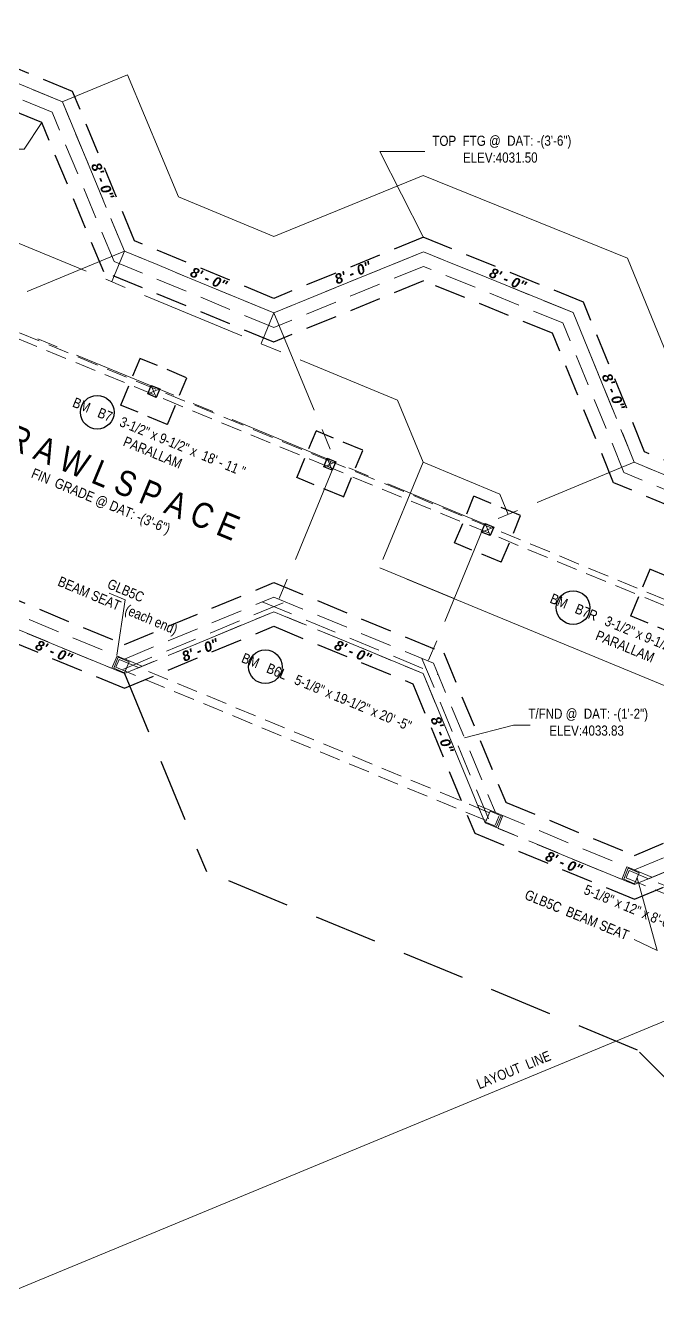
# Model space of a CAD drawing. Header units: inches. Extents: x 913 to 4010, y 85 to 6286.
# Drawn here: x 2229 to 2604, y 5319 to 6077 of the extents above; entities that cross this region are included whole.
import ezdxf

# ---------------------------------------------------------------- set-up
doc = ezdxf.new("R2010")
doc.units = ezdxf.units.IN
doc.header["$MEASUREMENT"] = 0
doc.linetypes.add('CENTER', pattern=[2, 1.25, -0.25, 0.25, -0.25])
doc.linetypes.add('HIDDEN', pattern=[0.375, 0.25, -0.125])
for name, color, linetype, lineweight in [('BALCONY', 7, 'Continuous', 9), ('BEAMS TEXT', 3, 'Continuous', 20), ('CONCRETE', 7, 'Continuous', 20), ('FLOOR BEAMS', 3, 'HIDDEN', 20), ('FOOTING', 7, 'HIDDEN', 30), ('FOOTING TEXT', 7, 'Continuous', 9), ('FOUNDATION', 7, 'HIDDEN', 20), ('FOUNDATION TEXT', 7, 'Continuous', 9), ('GRID', 1, 'CENTER', 20), ('LAYOUT', 6, 'Continuous', 9), ('WALL FRAMING', 7, 'Continuous', 30)]:
    doc.layers.add(name, color=color, linetype=linetype, lineweight=lineweight)
doc.styles.add('ARCHENT', font='technical.ttf', dxfattribs={"height": 6})
doc.styles.add('ARCHENTLTD', font='technical.ttf', dxfattribs={"height": 0.1875})
doc.dimstyles.new('ARCHENTLTD', dxfattribs={"dimscale": 0.05, "dimtxt": 0.1875, "dimasz": 3, "dimexe": 9, "dimexo": 1, "dimgap": 2.5, "dimtad": 0, "dimdec": 1, "dimzin": 1, "dimdsep": 46, "dimlunit": 4, "dimtxsty": 'ARCHENTLTD', "dimblk": 'ARCHTICK', "dimcen": 6, "dimclrd": 256, "dimclre": 256, "dimclrt": 256, "dimaunit": 1, "dimadec": 0, "dimazin": 0, "dimtfac": 1, "dimtdec": 1, "dimtofl": 0, "dimtmove": 1, "dimatfit": 3, "dimldrblk": 'ARCHTICK', "dimfxl": 1, "dimfrac": 2, "dimtolj": 1, "dimtzin": 0, "dimlwd": 9, "dimlwe": 9, "dimarcsym": 0})

# ---------------------------------------------------------------- blocks, each defined once
blk = doc.blocks.new('_ArchTick')
at = {"color": 0, "linetype": 'ByBlock', "const_width": 0.15}
blk.add_lwpolyline([(-0.5, -0.5), (0.5, 0.5)], dxfattribs=at)

msp = doc.modelspace()

# ---------------------------------------------------------------- linework, layer by layer
at = {"layer": 'BALCONY', "color": 3, "linetype": 'HIDDEN', "lineweight": 25, "ltscale": 150}
for p, q in [((2287.87, 5692.18), (2336.53, 5574.64)), ((2592.48, 5468.7), (2336.52, 5574.64)), ((2739.68, 5321.64), (2592.48, 5468.7))]:
    msp.add_line(p, q, dxfattribs=at)
at = {"layer": 'BEAMS TEXT', "linetype": 'Continuous', "lineweight": 30, "ltscale": 75}
for centre in [(2271.7, 5847.35), (2554.3, 5731.38), (2371.51, 5696.26)]:
    msp.add_circle(centre, 10, dxfattribs=at)
at = {"layer": 'CONCRETE', "lineweight": 20, "ltscale": 75}
for p, q in [((2289.75, 6047.8), (2250.96, 6031.68)), ((2289.75, 6047.8), (2319.91, 5975.21)), ((2376.6, 5951.75), (2465.31, 5987.98)), ((2586.53, 5938.86), (2465.31, 5987.98)), ((2376.6, 5951.75), (2319.91, 5975.21)), ((2622.89, 5849.84), (2586.53, 5938.86))]:
    msp.add_line(p, q, dxfattribs=at)
at = {"layer": 'FLOOR BEAMS', "ltscale": 50}
for p, q in [((2409.09, 5814.88), (2200.01, 5901.27)), ((2410.43, 5818.13), (2201.35, 5904.53)), ((2713.68, 5692.82), (2410.43, 5818.13)), ((2712.33, 5689.57), (2409.09, 5814.88)), ((2284.74, 5700.65), (2282.77, 5695.92)), ((2282.77, 5695.92), (2508.28, 5602.58)), ((2284.74, 5700.65), (2510.23, 5607.32)), ((2510.23, 5607.32), (2508.28, 5602.58)), ((2587.51, 5575.19), (2585.79, 5571.03)), ((2587.51, 5575.19), (2681.29, 5536.37)), ((2585.79, 5571.03), (2679.57, 5532.21))]:
    msp.add_line(p, q, dxfattribs=at)
at = {"layer": 'FLOOR BEAMS', "ltscale": 75}
msp.add_line((2410.44, 5818.14), (2409.09, 5814.89), dxfattribs=at)
at = {"layer": 'FOOTING', "ltscale": 75}
for p, q in [((2257.09, 6037.81), (2162.23, 6076.98)), ((2238.74, 6019.42), (2162.26, 6051)), ((2293.92, 5949.17), (2257.09, 6037.81)), ((2275.57, 5930.79), (2238.74, 6019.42)), ((2376.52, 5914.98), (2293.92, 5949.17)), ((2465.42, 5951.3), (2376.52, 5914.98)), ((2560.43, 5912.75), (2465.31, 5951.3)), ((2376.48, 5889.03), (2275.57, 5930.79)), ((2465.4, 5925.36), (2376.44, 5889.03)), ((2542.09, 5894.29), (2465.4, 5925.36)), ((2596.79, 5823.83), (2560.51, 5912.67)), ((2578.36, 5805.5), (2542.09, 5894.29)), ((2677.51, 5790.51), (2596.79, 5823.83)), ((2667.15, 5768.82), (2578.39, 5805.46)), ((2211.41, 5741.14), (2287.87, 5709.5)), ((2287.87, 5709.5), (2376.55, 5746.26)), ((2376.55, 5746.26), (2477.5, 5704.48)), ((2193.05, 5722.77), (2287.87, 5683.52)), ((2287.88, 5683.52), (2376.56, 5720.28)), ((2376.56, 5720.28), (2459.14, 5686.1)), ((2477.5, 5704.48), (2514.26, 5615.81)), ((2459.14, 5686.1), (2495.89, 5597.44)), ((2590.75, 5584.25), (2721.25, 5638.33)), ((2514.25, 5615.82), (2590.74, 5584.25)), ((2495.9, 5597.43), (2590.77, 5558.28)), ((2590.76, 5558.28), (2667.01, 5589.88))]:
    msp.add_line(p, q, dxfattribs=at)
at = {"layer": 'FOOTING', "ltscale": 50}
for p, q in [((2285.68, 5851.59), (2297.16, 5879.31)), ((2324.76, 5867.88), (2297.05, 5879.36)), ((2313.4, 5840.11), (2324.88, 5867.83)), ((2313.28, 5840.16), (2285.57, 5851.64)), ((2390.26, 5808.52), (2401.75, 5836.23)), ((2429.35, 5824.8), (2401.63, 5836.28)), ((2417.98, 5797.04), (2429.46, 5824.75)), ((2417.87, 5797.08), (2390.15, 5808.56)), ((2483.95, 5769.81), (2495.43, 5797.53)), ((2523.03, 5786.1), (2495.32, 5797.58)), ((2511.67, 5758.33), (2523.15, 5786.05)), ((2511.55, 5758.38), (2483.84, 5769.86)), ((2588.51, 5726.46), (2599.99, 5754.17)), ((2627.59, 5742.74), (2599.88, 5754.22)), ((2616.11, 5715.03), (2588.4, 5726.51))]:
    msp.add_line(p, q, dxfattribs=at)
at = {"layer": 'FOUNDATION', "ltscale": 75}
for p, q in [((2250.97, 6031.68), (2162.24, 6068.32)), ((2244.86, 6025.55), (2162.25, 6059.66)), ((2287.81, 5943.05), (2250.97, 6031.68)), ((2281.69, 5936.92), (2244.86, 6025.55)), ((2376.48, 5897.68), (2281.69, 5936.92)), ((2376.5, 5906.33), (2287.81, 5943.05)), ((2465.38, 5942.64), (2376.5, 5906.33)), ((2554.35, 5906.58), (2465.38, 5942.64)), ((2465.39, 5934), (2376.48, 5897.68)), ((2548.22, 5900.44), (2465.39, 5934)), ((2590.65, 5817.71), (2554.35, 5906.58)), ((2584.51, 5811.59), (2548.22, 5900.44)), ((2679.39, 5781.08), (2590.65, 5817.71)), ((2673.27, 5774.95), (2584.51, 5811.59)), ((2205.29, 5735.02), (2287.87, 5700.84)), ((2287.87, 5700.84), (2376.55, 5737.6)), ((2376.55, 5737.6), (2471.38, 5698.35)), ((2199.17, 5728.9), (2287.87, 5692.18)), ((2287.87, 5692.18), (2376.56, 5728.94)), ((2376.56, 5728.94), (2465.26, 5692.23)), ((2471.38, 5698.35), (2508.13, 5609.69)), ((2465.26, 5692.23), (2502.01, 5603.56)), ((2590.75, 5575.6), (2731.7, 5634.01)), ((2502.01, 5603.56), (2590.75, 5566.94)), ((2508.13, 5609.69), (2590.75, 5575.6)), ((2590.75, 5566.94), (2675, 5601.85))]:
    msp.add_line(p, q, dxfattribs=at)
at = {"layer": 'FOUNDATION', "color": 1, "lineweight": 9, "ltscale": 75}
for p, q in [((2286.82, 5694.72), (2383.41, 5734.76)), ((2369.7, 5734.76), (2474.22, 5691.49)), ((2464.52, 5701.19), (2504.56, 5604.61))]:
    msp.add_line(p, q, dxfattribs=at)
at = {"layer": 'FOUNDATION', "color": 7, "lineweight": 9, "ltscale": 75}
for p, q in [((2280.4, 5695.35), (2283.47, 5702.74)), ((2281.51, 5695.43), (2284.2, 5701.89)), ((2290.64, 5699.21), (2284.2, 5701.89)), ((2287.95, 5692.74), (2281.51, 5695.43)), ((2287.79, 5700.94), (2298.24, 5696.6)), ((2287.95, 5692.74), (2290.64, 5699.21)), ((2508.27, 5609.69), (2497.81, 5614)), ((2502.37, 5604), (2505.03, 5610.47)), ((2505.03, 5610.47), (2511.49, 5607.82)), ((2502.37, 5604), (2508.82, 5601.35)), ((2508.82, 5601.35), (2511.49, 5607.82)), ((2509.55, 5600.5), (2512.6, 5607.9)), ((2583.24, 5570.04), (2586.3, 5577.43)), ((2584.35, 5570.12), (2587.03, 5576.59)), ((2593.47, 5573.9), (2587.03, 5576.59)), ((2590.63, 5575.64), (2601.08, 5571.3)), ((2590.79, 5567.44), (2593.47, 5573.9)), ((2590.79, 5567.44), (2584.35, 5570.12))]:
    msp.add_line(p, q, dxfattribs=at)
at = {"layer": 'GRID', "ltscale": 50}
for p, q in [((2250.98, 6031.69), (2162.24, 6068.32)), ((2250.97, 6031.68), (2287.81, 5943.05)), ((2449.95, 5854.58), (2199.37, 5958.32)), ((2287.81, 5943.05), (2199.14, 5906.29)), ((2287.81, 5943.05), (2280.33, 5925.01)), ((2376.5, 5906.35), (2287.81, 5943.05)), ((2465.38, 5942.64), (2376.5, 5906.35)), ((2554.35, 5906.58), (2465.38, 5942.64)), ((2501.97, 5780.95), (2199.14, 5906.29)), ((2376.5, 5906.35), (2368.99, 5888.23)), ((2376.5, 5906.35), (2413.26, 5817.66)), ((2554.35, 5906.58), (2590.65, 5817.71)), ((2449.95, 5854.58), (2465.24, 5817.69)), ((2413.26, 5817.66), (2376.55, 5728.96)), ((2465.24, 5817.69), (2439.3, 5755.11)), ((2510.84, 5798.77), (2465.24, 5817.69)), ((2590.65, 5817.71), (2501.97, 5780.95)), ((2679.39, 5781.08), (2590.65, 5817.71)), ((2510.84, 5798.77), (2515.82, 5786.74)), ((2501.97, 5780.95), (2465.25, 5692.24)), ((2483.67, 5736.74), (2439.47, 5755.04)), ((2287.87, 5692.18), (2199.17, 5728.9)), ((2376.56, 5728.94), (2287.87, 5692.18)), ((2465.26, 5692.23), (2376.56, 5728.94)), ((2465.26, 5692.23), (2502.02, 5603.56)), ((2590.75, 5566.94), (2502.02, 5603.56)), ((2679.44, 5603.69), (2590.75, 5566.94))]:
    msp.add_line(p, q, dxfattribs=at)
at = {"layer": 'LAYOUT', "color": 6, "ltscale": 150}
for p, q in [((2848.83, 5585.52), (2455.55, 5748.35)), ((2848.8, 5585.51), (1496.64, 5025.16))]:
    msp.add_line(p, q, dxfattribs=at)
at = {"layer": 'WALL FRAMING', "color": 6, "lineweight": 9, "ltscale": 75}
for p, q in [((2308.83, 5861.18), (2301.65, 5858.21)), ((2303.75, 5863.29), (2306.73, 5856.1)), ((2413.36, 5818), (2406.17, 5815.03)), ((2408.28, 5820.11), (2411.25, 5812.92)), ((2507.16, 5779.23), (2499.98, 5776.25)), ((2502.08, 5781.33), (2505.06, 5774.15))]:
    msp.add_line(p, q, dxfattribs=at)
at = {"layer": 'WALL FRAMING', "color": 6, "ltscale": 75}
for points in [[(2303.75, 5863.29), (2308.83, 5861.18), (2306.73, 5856.1), (2301.65, 5858.21)], [(2408.28, 5820.11), (2413.36, 5818), (2411.25, 5812.92), (2406.17, 5815.03)], [(2502.08, 5781.33), (2507.16, 5779.23), (2505.06, 5774.15), (2499.98, 5776.25)]]:
    msp.add_lwpolyline(points, close=True, dxfattribs=at)

# ---------------------------------------------------------------- texts
at = {"layer": 'BEAMS TEXT', "linetype": 'Continuous', "lineweight": 9, "char_height": 6, "attachment_point": 5, "rotation": 337.6375, "style": 'ARCHENTLTD'}
for s, insert in [('BM   B7   3-1/2" x 9-1/2" x  18\' - 11 "\\PPARALLAM \\P\\P  ', (2302.75, 5818.86)), ('BM   B7R   3-1/2" x 9-1/2" x 27\'-4" \\PPARALLAM\\P\\P  ', (2583.27, 5703.71)), ('BM   B6L   5-1/8" x 19-1/2" x 20\' -5" \\P\\P  ', (2404.08, 5672.11)), ('5-1/8" x 12" x 8\'-6"  BM   B6R \\P\\P  ', (2598.94, 5538.01))]:
    msp.add_mtext(s, dxfattribs=dict(at, insert=insert))
at = {"layer": 'FOOTING TEXT', "ltscale": 50, "char_height": 6, "attachment_point": 5, "style": 'ARCHENT'}
for s, insert, rotation in [(' TOP  FTG @  DAT: -(3\'-6") \\PELEV:4031.50', (2511.04, 6003.54), 0.09278), (' GLB5C\\PBEAM SEAT  (each end)', (2285.51, 5736.47), 337.21061), (' GLB5C  BEAM SEAT', (2555.66, 5549.27), 337.84316)]:
    msp.add_mtext(s, dxfattribs=dict(at, insert=insert, rotation=rotation))
at = {"layer": 'FOUNDATION TEXT', "color": 1, "lineweight": 20, "ltscale": 75, "char_height": 6, "width": 48.625, "attachment_point": 1, "style": 'ARCHENTLTD'}
for insert, rotation in [((2273.35, 5996.33), 292.28559), ((2411.85, 5928.71), 22.28559), ((2328.63, 5933.87), 337.28559), ((2506.2, 5933.46), 337.28559), ((2576.73, 5871.23), 292.28559), ((2236.66, 5712.43), 337.28559), ((2321.16, 5704.73), 22.28559), ((2414.24, 5712.41), 337.28559), ((2475.02, 5667.58), 292.28559), ((2539.51, 5587.09), 337.28559)]:
    msp.add_mtext('{\\fArial|b1|i1|c0|p34;8\' - 0"}', dxfattribs=dict(at, insert=insert, rotation=rotation))
at = {"layer": 'FOUNDATION TEXT', "ltscale": 50, "attachment_point": 5, "rotation": 337.5, "style": 'ARCHENT'}
for s, insert, char_height in [('C R A W L S P A C E', (2279.37, 5808.87), 15), ('FIN  GRADE @ DAT: -(3\'-6")', (2273.57, 5793.9), 6)]:
    msp.add_mtext(s, dxfattribs=dict(at, insert=insert, char_height=char_height))
at = {"layer": 'FOUNDATION TEXT', "ltscale": 50, "insert": (2562.3, 5663.32), "char_height": 6, "attachment_point": 5, "style": 'ARCHENT'}
msp.add_mtext(' T/FND @  DAT: -(1\'-2") \\PELEV:4033.83', dxfattribs=at)
at = {"layer": 'LAYOUT', "ltscale": 50, "insert": (2518.14, 5456.49), "char_height": 6, "attachment_point": 5, "rotation": 22.15219, "style": 'ARCHENT'}
msp.add_mtext(' LAYOUT  LINE', dxfattribs=at)

# ---------------------------------------------------------------- leaders
at = {"layer": 'FOOTING TEXT', "ltscale": 75}
msp.add_leader([(2238.74, 6019.42), (2228.34, 6003.61), (2204.43, 6003.61)], dimstyle='ARCHENTLTD', override={"dimgap": 1, "dimtad": 0}, dxfattribs=at)
at = {"layer": 'FOOTING TEXT', "ltscale": 10}
for points in [[(2465.2, 5951.6), (2439.57, 6002.19), (2466.2, 6002.19)], [(2283.35, 5703.16), (2288.19, 5735.97), (2278.8, 5740.05)], [(2592.25, 5570.91), (2604.32, 5527.85), (2590.47, 5534.28)]]:
    msp.add_leader(points, dimstyle='ARCHENTLTD', override={"dimgap": 1, "dimtad": 0}, dxfattribs=at)
at = {"layer": 'FOUNDATION TEXT', "ltscale": 10}
msp.add_leader([(2489.76, 5654.02), (2518.92, 5661.58), (2528.8, 5661.58)], dimstyle='ARCHENTLTD', override={"dimgap": 1, "dimtad": 0}, dxfattribs=at)

doc.saveas('drawing.dxf')
